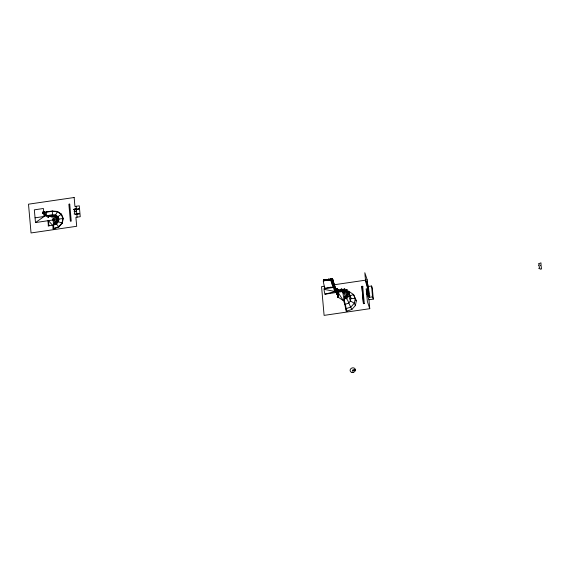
<?xml version="1.0" encoding="UTF-8"?>
<svg xmlns="http://www.w3.org/2000/svg" width="570" height="570" viewBox="0 0 570 570"><rect width="100%" height="100%" fill="white"/><g stroke="black" fill="none" stroke-linecap="round" stroke-linejoin="round"><path stroke-width="0.85" d="M52.54 225.25L48.457 220.64L48.407 225.863L47.937 220.718M343.496 300.447L344.814 304.444L348.427 303.212L350.4 301.01L350.949 298.317L348.448 291.398L347.002 289.724L345.662 290.515L343.183 290.301L342.577 291.555L344.252 300.34L343.226 300.49L337.939 292.246L337.896 297.469L337.426 292.325M344.814 304.444L346.218 311.441L351.947 309.368L355.374 305.541L356.321 300.86L355.26 298.68L350.949 298.317L348.448 291.398L347.579 291.812L345.627 291.263L345.662 290.515L342.577 291.555L324.971 294.177C322.485 284.779 325.406 289.539 327.807 287.337C329.232 288.306 330.401 286.489 331.59 287.401L333.4 287.472L333.115 284.316L332.168 284.459L331.084 280.162L332.723 279.92L335.83 289.304M49.597 215.261L49.654 215.916L51.286 216.956L52.575 215.581L52.276 211L44.424 212.168M337.732 292.389L336.15 291.555L334.911 291.74L334.846 289.553L332.809 283.39L332.894 283.86M334.846 289.553L335.531 289.446L335.588 288.855L337.383 288.584L337.924 290.223M340.618 291.512L340.126 290.03L338.316 289.361L337.098 290.479L337.162 291.142L338.495 291.284L341.523 290.835L343.09 290.287L343.154 289.581L344.351 288.812L346.14 289.831M76.829 214.334L75.511 214.527L74.121 213.957L74.934 213.059L74.25 211.605L74.677 210.18M337.882 291.633L338.316 289.361L339.727 291.562M52.575 215.581L53.73 216.814L54.114 214.933M52.803 225.214L53.152 229.019L58.888 226.953L62.308 223.119L63.263 218.438L61.489 214.17L57.47 211.441L52.276 211M343.966 290.693L344.351 288.812M76.594 211.648L75.981 211.349L76.523 210.886M351.947 309.368C349.061 305.42 348.733 299.442 344.515 296.699L344.095 299.87L346.973 311.327M367.237 294.027L366.303 293.714L367.073 292.695L366.303 290.992L366.802 289.624L365.897 289.111L368.505 288.085L368.605 290.329L368.035 290.736L368.669 291.099L369.047 294.213L368.17 294.348M355.374 305.541L354.333 303.204L350.4 301.01L348.918 296.543L347.643 296.756L346.952 298.744L345.228 298.416L344.515 296.699M45.329 215.895L45.194 214.441L46.22 211.897L46.626 216.372L48.258 217.405L49.654 215.916M53.48 224.224L54.278 222.82L55.853 223.29L55.789 221.78L57.485 221.466L56.58 220.248L57.941 219.229L56.43 218.638L57.1 217.191L55.39 217.384L55.176 215.895L53.73 216.814M333.4 287.472L324.337 288.819C325.456 288.007 321.487 278.174 324.309 280.397L332.673 279.492L332.909 282.029M338.495 291.284L338.316 289.361L337.255 290.942L324.971 294.177M337.162 291.142L337.098 290.479M57.47 211.441L53.088 219.956L58.888 226.953M324.401 280.383L332.673 279.492L331.868 278.644L331.583 279.314L332.673 279.492L331.868 278.644L332.567 279.172L332.68 281.951M326.788 279.4L327.486 279.927L327.016 279.364L326.71 280.041L326.567 279.613L332.673 279.492L329.909 279.564L329.766 279.136L332.673 279.492L326.004 280.148L332.673 279.492L331.013 279.193L332.673 279.492L323.61 280.839L331.583 279.314L331.541 278.873L332.673 279.492L325.897 280.162L325.42 279.599L325.107 280.276L332.673 279.492L331.733 278.666M327.736 279.685L332.673 279.492L327.736 279.685L328.199 279.82M44.367 213.244L42.871 213.315L44.218 211.805L42.907 212.004M332.702 281.381L331.206 281.452C335.737 278.153 327.928 281.181 332.552 279.941M344.095 299.87L345.228 298.416M330.044 278.915L330.721 279.442L330.286 278.88L329.909 279.564M328.434 279.15L329.118 279.685L328.434 279.15L328.306 279.806L332.673 279.492L328.27 279.357L328.306 279.806M348.633 293.101L349.652 291.911L353.543 294.54L356.321 300.86M55.39 217.384L56.765 215.845M345.627 291.263L347.002 289.724M334.775 290.287L336.022 290.102L337.383 288.584L337.661 291.626M44.389 211.784L42.75 212.026L42.885 213.465L44.517 213.223L44.389 211.784L42.871 213.315L44.396 211.912M332.723 279.92L331.206 281.452L332.738 280.048M343.646 291.063L343.154 289.581L341.344 288.912L340.126 290.03L340.19 290.693M348.904 294.305L349.467 293.856L346.817 294.127L347.971 296.079L348.918 296.543L348.904 294.305L346.817 294.127M346.667 292.517L347.579 291.812L342.577 291.555L346.339 297.911L346.026 295.659L347.971 296.079L342.577 291.555L348.42 293.849L346.667 292.517L348.662 291.733M43.705 211.883L43.391 208.499L34.328 209.845L35.49 222.571L43.94 216.607M61.489 214.17L53.088 219.956L62.308 223.119M56.43 218.638L58.432 217.854M349.93 295.858L353.543 294.54L355.26 298.68L354.333 303.204L351.02 306.916L345.448 308.919M43.071 213.436L44.503 213.052L42.885 213.465M46.263 212.19L52.298 211.292L57.328 211.719L61.218 214.356L62.935 218.488L62.009 223.02L58.696 226.725L53.131 228.727M43.954 214.619L45.194 214.441M44.082 216.08L52.618 214.805L55.611 215.061L57.919 216.629L58.938 219.087L58.389 221.773L56.423 223.974L53.566 225.1L48.151 225.905M35.055 217.826L44.125 216.479L43.833 213.322M35.49 222.571L63.263 218.438M324.024 279.991L324.309 280.397L323.361 280.084M325.634 279.749L325.897 280.162L324.964 279.849L325.107 280.276M327.258 279.507L327.486 279.927L327.016 279.364M328.862 279.272L329.118 279.685L328.641 279.122M330.465 279.029L330.721 279.442L330.286 278.88M332.118 278.787L332.41 279.193M329.36 279.442L329.809 279.578M331.013 279.193L331.526 279.321M332.673 281.295L331.22 281.601L332.852 281.359L335.531 289.446M331.59 287.401L333.158 286.717L334.711 291.434L324.544 289.432M335.951 291.854L336.763 294.305L337.483 294.59L336.671 292.132M337.362 296.678L338.267 296.543L338.537 297.376L337.639 297.504L337.362 296.678L338.537 297.376M76.287 208.2L74.136 209.097M73.715 209.354L74.157 209.29M74.221 210.052L74.663 209.988M74.25 211.605L75.981 211.349M324.195 286.226L321.558 286.61L324.102 315.381L369.752 308.698L368.961 299.749L366.581 292.545L367.757 292.374L369.403 297.348L372.559 296.885L373.3 299.115L368.961 299.749M334.725 284.687L367.208 279.927L367.714 285.62M367.208 279.927L364.828 272.724L365.619 281.673L366.795 281.502L368.441 286.475L369.403 297.348M361.822 286.325L362.798 286.532L361.822 286.325L363.439 303.668L364.301 303.539L362.684 286.197M368.441 286.475L371.597 286.012L372.338 288.242L373.3 299.115M366.303 290.992L368.035 290.736M368.569 296.101L369.98 295.894M363.325 303.333L364.301 303.539M352.951 372.459L352.745 370.144L355.374 369.759M352.745 370.144L355.381 370.044M56.58 220.248L58.667 220.426M347.914 291.762L349.652 291.911M324.522 280.162L324.978 280.298M326.14 279.92L326.589 280.055M323.482 280.07L324.309 280.397L323.796 279.841M332.78 281.502L332.567 280.283L332.709 280.718M343.226 300.49L338.409 297.39L337.939 292.246M346.026 295.659L347.643 296.756M55.789 221.78L57.406 222.877M323.575 279.877L324.309 280.397M325.206 279.635L325.897 280.162L325.42 279.599M54.278 222.82L54.991 224.537M372.203 295.873L372.16 296.186M365.619 281.673L367.999 288.876M369.752 308.698L367.372 301.494L366.581 292.545M335.915 289.289L332.424 278.737L332.638 279.963M336.635 291.755L337.447 294.206M333.251 283.696L335.146 289.403M333.172 285.777L332.958 284.594L333.101 285.029M331.084 280.162L332.032 283.019M334.768 291.313L334.911 291.74M332.745 281.644L332.823 282.007M332.616 280.198L332.695 280.561M333.079 286.382L333.037 284.295M341.344 288.912L341.523 290.835M336.528 291.769L336.763 294.305M336.022 290.102L336.15 291.555M332.089 283.618L332.168 284.459M52.704 215.688L53.908 228.905M51.108 215.033L51.286 216.956M48.08 215.481L48.258 217.405M48.457 220.64L48.927 225.791M371.597 286.012L372.559 296.885M366.795 281.502L367.757 292.374M361.936 286.66L363.439 303.668M76.116 206.283L77.078 217.156M74.207 209.867L73.73 209.546M538.85 265.413L539.526 267.451L538.75 268.47L540.125 268.719L540.182 269.168L541.5 268.976L541.122 265.855L540.488 265.499L541.051 265.093L540.959 262.841L538.344 263.867L539.249 264.387L538.85 265.413M74.15 197.512L28.5 204.188L31.044 232.959L76.694 226.276L75.903 217.327L80.235 216.693L79.273 205.82L74.941 206.454L74.15 197.512M69.732 204.11L68.87 204.238L70.374 221.245L71.236 221.117L69.732 204.11M78.724 208.691L75.183 209.204L75.233 209.817L78.774 209.297L78.724 208.691M79.145 213.451L75.603 213.971L75.653 214.577L79.194 214.056L79.145 213.451M352.018 372.452A2.672 2.309 -18.3 0 0 355.302 369.381A2.672 2.309 -18.3 0 0 350.913 368.605A2.672 2.309 -18.3 0 0 352.018 372.452"/></g></svg>
